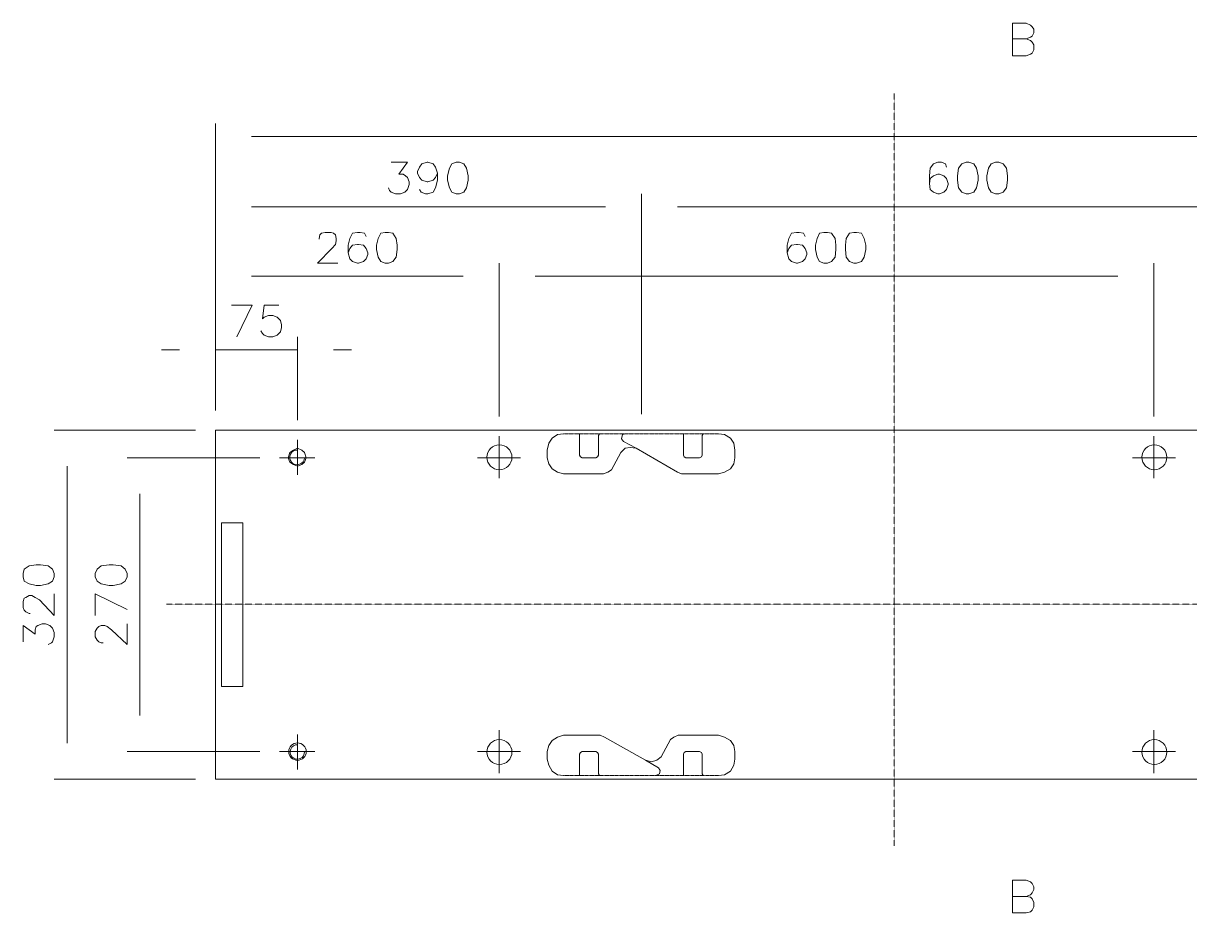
# Model space of a CAD drawing. Header units: millimetres. Extents: x -19541 to 104079, y -3200 to 10399.
# Drawn here: x -19541 to -18472, y -1239 to -424 of the extents above; entities that cross this region are included whole.
import ezdxf

# ---------------------------------------------------------------- set-up
doc = ezdxf.new("R2010")
doc.units = ezdxf.units.MM
doc.linetypes.add('PDF_IMPORT', pattern=[1, 0.8, -0.2])
doc.layers.add('PDF_Geometry', color=7, linetype='Continuous')

msp = doc.modelspace()

# ---------------------------------------------------------------- linework, layer by layer
at = {"layer": 'PDF_Geometry', "lineweight": 18}
for p, q in [((-16385.103, -796.634), (-19365.103, -796.634)), ((-19365.103, -796.634), (-19365.103, -1116.313)), ((-16385.103, -796.634), (-19365.103, -796.634)), ((-19365.103, -1116.313), (-16385.103, -1116.313))]:
    msp.add_line(p, q, dxfattribs=at)
at = {"layer": 'PDF_Geometry', "lineweight": 9}
for points in [[(-18634.634, -453.392), (-18634.634, -423.545), (-18622.067, -423.545), (-18618.14, -425.116), (-18616.569, -426.687), (-18614.998, -429.043), (-18614.998, -432.185), (-18616.569, -435.327), (-18618.14, -436.113), (-18622.067, -437.683), (-18634.634, -437.683)], [(-18622.067, -437.684), (-18618.14, -439.255), (-18616.569, -440.825), (-18614.998, -443.182), (-18614.998, -447.895), (-18616.569, -451.036), (-18618.14, -451.822), (-18622.067, -453.393), (-18634.634, -453.393)], [(-19365.103, -778.569), (-19365.103, -515.443)], [(-16418.092, -527.225), (-19332.114, -527.225)], [(-19204.086, -550.788), (-19189.162, -550.788), (-19197.017, -561.784), (-19193.09, -561.784), (-19190.733, -563.355), (-19189.162, -564.926), (-19187.591, -568.854), (-19187.591, -571.21), (-19189.162, -575.923), (-19191.519, -578.279), (-19195.446, -579.85), (-19200.159, -579.85), (-19204.086, -578.279), (-19205.657, -576.708), (-19206.442, -574.352)], [(-19161.672, -560.999), (-19163.243, -564.927), (-19165.599, -567.283), (-19170.312, -568.854), (-19171.097, -568.854), (-19175.81, -567.283), (-19178.166, -564.927), (-19179.737, -560.999), (-19179.737, -559.429), (-19178.166, -555.501), (-19175.81, -552.359), (-19171.097, -550.789), (-19170.312, -550.789), (-19165.599, -552.359), (-19163.243, -555.501), (-19161.672, -560.999), (-19161.672, -567.283), (-19163.243, -574.352), (-19165.599, -578.279), (-19170.312, -579.85), (-19172.668, -579.85), (-19176.595, -578.279), (-19178.166, -575.923)], [(-18695.114, -555.501), (-18695.899, -552.359), (-18699.827, -550.789), (-18702.968, -550.789), (-18706.896, -552.359), (-18710.037, -556.287), (-18710.823, -563.356), (-18710.823, -570.425), (-18710.037, -575.923), (-18706.896, -578.279), (-18702.968, -579.85), (-18701.398, -579.85), (-18697.47, -578.279), (-18695.114, -575.923), (-18693.543, -571.21), (-18693.543, -570.425), (-18695.114, -565.712), (-18697.47, -563.356), (-18701.398, -561.785), (-18702.968, -561.785), (-18706.896, -563.356), (-18710.037, -565.712), (-18710.823, -570.425)], [(-19365.103, -579.85), (-19365.103, -778.569), (-19365.103, -643.471)], [(-19332.114, -591.632), (-19007.723, -591.632)], [(-18941.745, -591.632), (-18408.424, -591.632)], [(-19270.064, -621.479), (-19270.064, -620.693), (-19269.278, -617.552), (-19267.707, -615.981), (-19264.566, -615.195), (-19259.068, -615.195), (-19256.711, -615.981), (-19255.14, -617.552), (-19254.355, -620.693), (-19254.355, -623.05), (-19255.14, -626.192), (-19258.282, -630.119), (-19271.635, -643.471), (-19252.784, -643.471)], [(-19226.864, -619.123), (-19228.435, -615.981), (-19232.362, -615.195), (-19234.719, -615.195), (-19239.431, -615.981), (-19241.788, -620.694), (-19243.359, -626.977), (-19243.359, -634.046), (-19241.788, -639.544), (-19239.431, -641.901), (-19234.719, -643.472), (-19233.933, -643.472), (-19229.22, -641.901), (-19226.864, -639.544), (-19225.293, -635.617), (-19225.293, -634.046), (-19226.864, -630.119), (-19229.22, -626.977), (-19233.933, -626.192), (-19234.719, -626.192), (-19239.431, -626.977), (-19241.788, -630.119), (-19243.359, -634.046)], [(-18824.713, -619.123), (-18826.284, -615.981), (-18830.211, -615.195), (-18832.568, -615.195), (-18837.28, -615.981), (-18839.637, -620.694), (-18841.208, -626.977), (-18841.208, -634.046), (-18839.637, -639.544), (-18837.28, -641.901), (-18832.568, -643.472), (-18831.782, -643.472), (-18827.07, -641.901), (-18824.713, -639.544), (-18823.142, -635.617), (-18823.142, -634.046), (-18824.713, -630.119), (-18827.07, -626.977), (-18831.782, -626.192), (-18832.568, -626.192), (-18837.28, -626.977), (-18839.637, -630.119), (-18841.208, -634.046)], [(-19332.114, -655.253), (-19138.108, -655.253)], [(-19072.13, -655.253), (-18538.024, -655.253)], [(-19345.467, -711.02), (-19331.329, -681.959), (-19350.18, -681.959)], [(-19306.98, -681.959), (-19320.333, -681.959), (-19321.904, -694.526), (-19320.333, -692.955), (-19316.405, -691.384), (-19312.478, -691.384), (-19308.551, -692.955), (-19305.409, -696.097), (-19304.624, -700.024), (-19304.624, -702.38), (-19305.409, -706.308), (-19308.551, -709.449), (-19312.478, -711.02), (-19316.405, -711.02), (-19320.333, -709.449), (-19321.904, -707.878), (-19323.474, -705.522)], [(-19365.103, -778.569), (-19365.103, -711.02)], [(-19289.7, -787.209), (-19289.7, -711.02)], [(-19398.092, -722.802), (-19414.587, -722.802)], [(-19289.7, -722.802), (-19365.103, -722.802)], [(-19256.711, -722.802), (-19240.217, -722.802)], [(-19383.169, -796.634), (-19512.768, -796.634)], [(-19289.7, -837.478), (-19289.7, -805.274)], [(-19105.119, -840.62), (-19105.119, -802.132)], [(-18505.035, -840.62), (-18505.035, -802.132)], [(-19324.26, -821.769), (-19446.005, -821.769)], [(-19306.195, -821.769), (-19273.991, -821.769)], [(-19124.755, -821.769), (-19085.483, -821.769)], [(-18524.671, -821.769), (-18485.399, -821.769)], [(-19500.986, -829.623), (-19500.986, -1083.324)], [(-19434.223, -854.758), (-19434.223, -1058.19)], [(-19534.761, -964.721), (-19535.546, -964.721), (-19538.688, -963.15), (-19540.259, -961.579), (-19541.044, -959.223), (-19541.044, -953.724), (-19540.259, -950.583), (-19538.688, -949.797), (-19535.546, -948.226), (-19533.19, -948.226), (-19530.048, -949.797), (-19526.121, -952.154), (-19512.768, -966.292), (-19512.768, -946.655)], [(-19446.005, -960.794), (-19475.066, -946.655), (-19475.066, -966.292)], [(-19541.044, -990.641), (-19541.044, -975.717), (-19530.048, -983.572), (-19530.048, -979.644), (-19529.263, -976.503), (-19527.692, -975.717), (-19523.764, -974.146), (-19520.623, -974.146), (-19516.695, -975.717), (-19514.339, -978.074), (-19512.768, -982.001), (-19512.768, -985.928), (-19514.339, -990.641), (-19515.124, -991.426), (-19518.266, -992.997)], [(-19467.997, -991.426), (-19469.568, -991.426), (-19471.925, -990.641), (-19473.496, -989.07), (-19475.066, -985.928), (-19475.066, -981.215), (-19473.496, -978.073), (-19471.925, -976.503), (-19469.568, -975.717), (-19466.427, -975.717), (-19464.07, -976.503), (-19460.143, -979.644), (-19446.005, -992.997), (-19446.005, -974.146)], [(-19289.7, -1107.673), (-19289.7, -1075.469)], [(-19105.119, -1110.815), (-19105.119, -1071.542)], [(-18505.035, -1110.815), (-18505.035, -1071.542)], [(-19324.26, -1091.178), (-19446.005, -1091.178)], [(-19306.195, -1091.178), (-19273.991, -1091.178)], [(-19124.755, -1091.178), (-19085.483, -1091.178)], [(-18524.671, -1091.178), (-18485.399, -1091.178)], [(-19383.169, -1116.313), (-19512.768, -1116.313)], [(-18634.634, -1238.843), (-18634.634, -1208.996), (-18622.067, -1208.996), (-18618.14, -1210.567), (-18616.569, -1212.138), (-18614.998, -1215.28), (-18614.998, -1217.636), (-18616.569, -1220.778), (-18618.14, -1222.349), (-18622.067, -1223.92), (-18634.634, -1223.92)], [(-18622.067, -1223.92), (-18618.14, -1224.705), (-18616.569, -1226.276), (-18614.998, -1229.418), (-18614.998, -1233.345), (-18616.569, -1236.487), (-18618.14, -1238.058), (-18622.067, -1238.843), (-18634.634, -1238.843)]]:
    msp.add_lwpolyline(points, dxfattribs=at)
at = {"layer": 'PDF_Geometry', "linetype": 'PDF_IMPORT', "lineweight": 9, "ltscale": 0.27}
for points in [[(-18743.026, -1177.578), (-18743.026, -487.952)], [(-19409.874, -956.081), (-16340.333, -956.081)]]:
    msp.add_lwpolyline(points, dxfattribs=at)
at = {"layer": 'PDF_Geometry', "lineweight": 9}
for points in [[(-19144.392, -550.788), (-19148.319, -552.359), (-19150.675, -556.286), (-19152.246, -563.355), (-19152.246, -567.283), (-19150.675, -574.352), (-19148.319, -578.279), (-19144.392, -579.85), (-19141.25, -579.85), (-19137.323, -578.279), (-19134.966, -574.352), (-19133.395, -567.283), (-19133.395, -563.355), (-19134.966, -556.286), (-19137.323, -552.359), (-19141.25, -550.788)], [(-18677.049, -550.788), (-18680.976, -552.359), (-18684.118, -556.286), (-18684.903, -563.355), (-18684.903, -567.283), (-18684.118, -574.352), (-18680.976, -578.279), (-18677.049, -579.85), (-18674.692, -579.85), (-18669.979, -578.279), (-18667.623, -574.352), (-18666.052, -567.283), (-18666.052, -563.355), (-18667.623, -556.286), (-18669.979, -552.359), (-18674.692, -550.788)], [(-18650.343, -550.788), (-18654.271, -552.359), (-18656.627, -556.286), (-18658.198, -563.355), (-18658.198, -567.283), (-18656.627, -574.352), (-18654.271, -578.279), (-18650.343, -579.85), (-18647.201, -579.85), (-18643.274, -578.279), (-18640.132, -574.352), (-18639.347, -567.283), (-18639.347, -563.355), (-18640.132, -556.286), (-18643.274, -552.359), (-18647.201, -550.788)], [(-18974.734, -579.85), (-18974.734, -781.711)], [(-19209.584, -615.195), (-19213.511, -615.981), (-19215.868, -620.694), (-19217.439, -626.977), (-19217.439, -630.904), (-19215.868, -637.973), (-19213.511, -641.901), (-19209.584, -643.472), (-19206.442, -643.472), (-19202.515, -641.901), (-19199.373, -637.973), (-19198.588, -630.904), (-19198.588, -626.977), (-19199.373, -620.694), (-19202.515, -615.981), (-19206.442, -615.195)], [(-18807.433, -615.195), (-18811.361, -615.981), (-18813.717, -620.694), (-18815.288, -626.977), (-18815.288, -630.904), (-18813.717, -637.973), (-18811.361, -641.901), (-18807.433, -643.472), (-18804.292, -643.472), (-18800.364, -641.901), (-18797.223, -637.973), (-18796.437, -630.904), (-18796.437, -626.977), (-18797.223, -620.694), (-18800.364, -615.981), (-18804.292, -615.195)], [(-18779.943, -615.195), (-18783.87, -615.981), (-18787.012, -620.694), (-18787.797, -626.977), (-18787.797, -630.904), (-18787.012, -637.973), (-18783.87, -641.901), (-18779.943, -643.472), (-18777.586, -643.472), (-18772.874, -641.901), (-18770.517, -637.973), (-18768.946, -630.904), (-18768.946, -626.977), (-18770.517, -620.694), (-18772.874, -615.981), (-18777.586, -615.195)], [(-19105.119, -643.471), (-19105.119, -784.067)], [(-18505.035, -643.471), (-18505.035, -784.067)], [(-19541.044, -930.946), (-19540.259, -934.874), (-19535.546, -937.23), (-19529.263, -938.801), (-19525.335, -938.801), (-19518.266, -937.23), (-19514.339, -934.874), (-19512.768, -930.946), (-19512.768, -927.805), (-19514.339, -923.877), (-19518.266, -920.735), (-19525.335, -919.95), (-19529.263, -919.95), (-19535.546, -920.735), (-19540.259, -923.877), (-19541.044, -927.805)], [(-19475.066, -930.946), (-19473.496, -934.874), (-19469.568, -937.23), (-19462.499, -938.801), (-19458.572, -938.801), (-19451.503, -937.23), (-19447.576, -934.874), (-19446.005, -930.946), (-19446.005, -927.805), (-19447.576, -923.877), (-19451.503, -920.735), (-19458.572, -919.95), (-19462.499, -919.95), (-19469.568, -920.735), (-19473.496, -923.877), (-19475.066, -927.805)]]:
    msp.add_lwpolyline(points, close=True, dxfattribs=at)
at = {"layer": 'PDF_Geometry', "lineweight": 13}
for points in [[(-19046.21, -799.776), (-19051.709, -800.562), (-19056.421, -803.703), (-19059.563, -808.416), (-19061.134, -814.7)], [(-19031.287, -801.347), (-19031.287, -799.776), (-19032.858, -799.776)], [(-19031.287, -819.412), (-19031.287, -801.347)], [(-19011.651, -799.776), (-19013.221, -799.776), (-19014.007, -801.347)], [(-19014.007, -801.347), (-19014.007, -819.412)], [(-18988.872, -799.776), (-18992.014, -800.562), (-18992.8, -804.489), (-18991.229, -806.845)], [(-18936.247, -801.347), (-18936.247, -799.776), (-18937.818, -799.776)], [(-18936.247, -801.347), (-18936.247, -819.412)], [(-18917.396, -799.776), (-18918.182, -799.776), (-18918.967, -801.347)], [(-18918.967, -819.412), (-18918.967, -801.347)], [(-18889.12, -814.7), (-18889.906, -808.416), (-18893.047, -803.703), (-18898.546, -800.562), (-18904.044, -799.776)], [(-18941.745, -835.121), (-18979.447, -813.129), (-18991.229, -806.845)], [(-19061.134, -821.769), (-19061.134, -814.7)], [(-19061.134, -821.769), (-19059.563, -827.267), (-19056.421, -831.98), (-19051.709, -835.122), (-19046.21, -836.692)], [(-19031.287, -819.412), (-19030.501, -820.983), (-19028.93, -821.769)], [(-19016.363, -821.769), (-19028.93, -821.769)], [(-19016.363, -821.769), (-19014.792, -820.983), (-19014.007, -819.412)], [(-19009.294, -836.692), (-19005.367, -835.122), (-19002.225, -832.765), (-18993.585, -817.056)], [(-18979.447, -813.129), (-18984.945, -812.343), (-18989.658, -813.129), (-18993.585, -817.056)], [(-18936.247, -819.412), (-18935.462, -820.983), (-18933.891, -821.769)], [(-18933.891, -821.769), (-18921.324, -821.769)], [(-18921.324, -821.769), (-18919.753, -820.983), (-18918.967, -819.412)], [(-18904.044, -836.692), (-18898.546, -835.122), (-18893.047, -831.98), (-18889.906, -827.267), (-18889.12, -821.769)], [(-18889.12, -814.7), (-18889.12, -821.769)], [(-19046.21, -836.692), (-19009.294, -836.692)], [(-18941.745, -835.122), (-18937.818, -836.692)], [(-18937.818, -836.692), (-18904.044, -836.692)], [(-19046.21, -1076.255), (-19051.709, -1077.826), (-19056.421, -1080.967), (-19059.563, -1085.68), (-19061.134, -1091.178)], [(-19012.436, -1076.255), (-19046.21, -1076.255)], [(-19008.509, -1077.826), (-19012.436, -1076.255)], [(-19008.509, -1077.826), (-18970.807, -1099.033), (-18959.025, -1106.102)], [(-18940.96, -1076.255), (-18944.887, -1077.826), (-18948.029, -1080.182)], [(-18904.044, -1076.255), (-18940.96, -1076.255)], [(-18889.12, -1091.178), (-18889.906, -1085.68), (-18893.047, -1080.967), (-18898.546, -1077.826), (-18904.044, -1076.255)], [(-18948.029, -1080.182), (-18956.669, -1095.891)], [(-19061.134, -1098.248), (-19061.134, -1091.179)], [(-19061.134, -1098.247), (-19059.563, -1103.746), (-19056.421, -1109.244), (-19051.709, -1112.386), (-19046.21, -1113.171)], [(-19028.93, -1091.178), (-19030.501, -1091.964), (-19031.287, -1093.535)], [(-19031.287, -1093.535), (-19031.287, -1111.6)], [(-19016.363, -1091.179), (-19028.93, -1091.179)], [(-19014.007, -1093.535), (-19014.792, -1091.964), (-19016.363, -1091.178)], [(-19014.007, -1111.6), (-19014.007, -1093.535)], [(-18970.807, -1099.033), (-18965.309, -1100.604), (-18960.596, -1099.033), (-18956.669, -1095.891)], [(-18933.891, -1091.178), (-18935.462, -1091.964), (-18936.247, -1093.535)], [(-18936.247, -1111.6), (-18936.247, -1093.535)], [(-18933.891, -1091.179), (-18921.324, -1091.179)], [(-18918.967, -1093.535), (-18919.753, -1091.964), (-18921.324, -1091.178)], [(-18918.967, -1093.535), (-18918.967, -1111.6)], [(-18904.044, -1113.171), (-18898.546, -1112.386), (-18893.047, -1109.244), (-18889.906, -1103.746), (-18889.12, -1098.247)], [(-18889.12, -1091.179), (-18889.12, -1098.248)], [(-18961.382, -1113.171), (-18958.24, -1111.6), (-18957.454, -1108.458), (-18959.025, -1106.102)], [(-19032.858, -1113.171), (-19031.287, -1113.171), (-19031.287, -1111.6)], [(-19014.007, -1111.6), (-19013.221, -1113.171), (-19011.651, -1113.171)], [(-18937.818, -1113.171), (-18936.247, -1113.171), (-18936.247, -1111.6)], [(-18918.967, -1111.6), (-18918.182, -1113.171), (-18917.396, -1113.171)]]:
    msp.add_lwpolyline(points, dxfattribs=at)
at = {"layer": 'PDF_Geometry', "linetype": 'PDF_IMPORT', "lineweight": 13, "ltscale": 0.156667}
for points in [[(-19046.21, -799.776), (-18904.044, -799.776)], [(-18904.044, -1113.171), (-19046.21, -1113.171)]]:
    msp.add_lwpolyline(points, dxfattribs=at)
at = {"layer": 'PDF_Geometry', "lineweight": 13}
for points in [[(-19281.846, -821.769), (-19283.416, -817.056), (-19285.773, -814.7), (-19289.7, -813.129), (-19293.627, -814.7), (-19296.769, -817.056), (-19298.34, -821.769), (-19296.769, -825.696), (-19293.627, -828.052), (-19289.7, -829.623), (-19285.773, -828.052), (-19283.416, -825.696)], [(-19339.969, -881.463), (-19339.969, -1031.484), (-19359.605, -1031.484), (-19359.605, -881.463)]]:
    msp.add_lwpolyline(points, close=True, dxfattribs=at)
for centre, radius in [((-19104.762, -821.376), 11.431), ((-18504.678, -821.376), 11.431), ((-19289.857, -1091.178), 8.012), ((-19104.762, -1091.571), 11.431), ((-18504.678, -1091.571), 11.431)]:
    msp.add_circle(centre, radius, dxfattribs=at)
at = {"layer": 'PDF_Geometry', "lineweight": 9}
for centre, radius, start, end in [((-19290.173, -821.447), 6.764, 85.989794, 357.277285), ((-19290.014, -1091.493), 6.605, 87.273689, 2.726311)]:
    msp.add_arc(centre, radius, start, end, dxfattribs=at)

doc.saveas('drawing.dxf')
